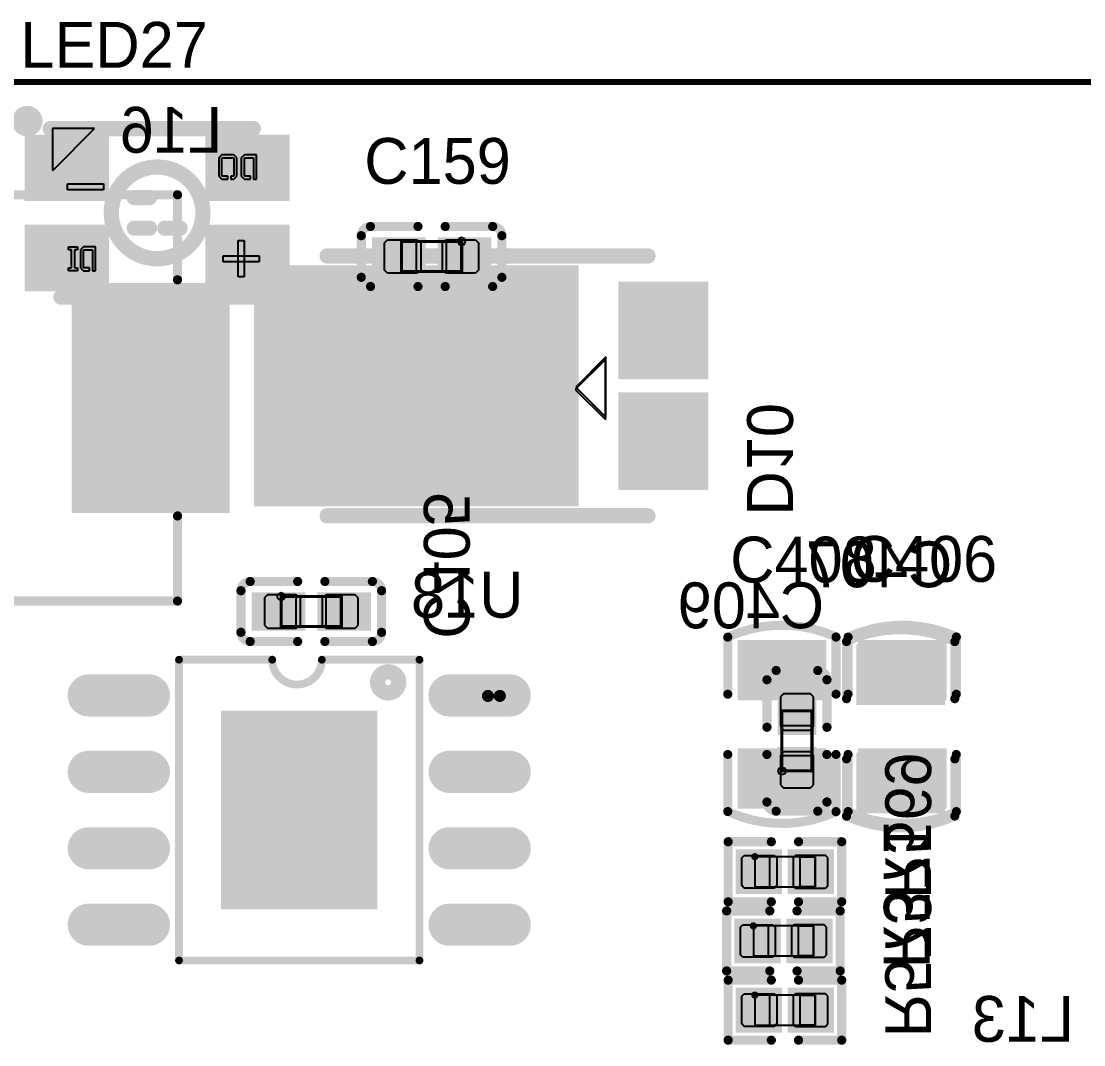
# Model space of a CAD drawing. Header units: millimetres. Extents: x 892 to 1144, y 1011 to 1123.
# Drawn here: x 1004.48 to 1022.14, y 1106.28 to 1123.28 of the extents above; entities that cross this region are included whole.
import ezdxf

# ---------------------------------------------------------------- set-up
doc = ezdxf.new("R2010")
doc.units = ezdxf.units.MM
for name, color, linetype in [('BottomLayer', 5, 'Continuous'), ('BottomOverlay', 54, 'Continuous'), ('BottomPaste', 16, 'Continuous'), ('BottomSolder', 6, 'Continuous'), ('KeepOutLayer', 6, 'Continuous'), ('Mechanical15', 56, 'Continuous'), ('Mechanical4', 56, 'Continuous'), ('Mechanical5', 56, 'Continuous'), ('Mechanical6', 56, 'Continuous'), ('TopLayer', 1, 'Continuous'), ('TopOverlay', 2, 'Continuous'), ('TopPaste', 8, 'Continuous'), ('TopSolder', 216, 'Continuous')]:
    doc.layers.add(name, color=color, linetype=linetype)

msp = doc.modelspace()

# ---------------------------------------------------------------- linework, layer by layer
at = {"layer": 'BottomLayer', "const_width": 0.599}
for points in [[(1006.601, 1112.08), (1005.6, 1112.08)], [(1012.6, 1112.08), (1011.599, 1112.08)], [(1006.601, 1110.81), (1005.6, 1110.81)], [(1012.6, 1110.81), (1011.599, 1110.81)], [(1006.601, 1109.54), (1005.6, 1109.54)], [(1012.6, 1109.54), (1011.599, 1109.54)], [(1006.601, 1108.27), (1005.6, 1108.27)], [(1012.6, 1108.27), (1011.599, 1108.27)]]:
    msp.add_lwpolyline(points, dxfattribs=at)
at = {"layer": 'BottomLayer', "const_width": 0.3}
for points in [[(1005.45, 1112.08, 1), (1005.75, 1112.08, 1)], [(1006.451, 1112.08, 1), (1006.75, 1112.08, 1)], [(1011.449, 1112.08, 1), (1011.749, 1112.08, 1)], [(1012.45, 1112.08, 1), (1012.75, 1112.08, 1)], [(1005.45, 1110.81, 1), (1005.75, 1110.81, 1)], [(1006.451, 1110.81, 1), (1006.75, 1110.81, 1)], [(1011.449, 1110.81, 1), (1011.749, 1110.81, 1)], [(1012.45, 1110.81, 1), (1012.75, 1110.81, 1)], [(1005.45, 1109.54, 1), (1005.75, 1109.54, 1)], [(1006.451, 1109.54, 1), (1006.75, 1109.54, 1)], [(1011.449, 1109.54, 1), (1011.749, 1109.54, 1)], [(1012.45, 1109.54, 1), (1012.75, 1109.54, 1)], [(1005.45, 1108.27, 1), (1005.75, 1108.27, 1)], [(1006.451, 1108.27, 1), (1006.75, 1108.27, 1)], [(1011.449, 1108.27, 1), (1011.749, 1108.27, 1)], [(1012.45, 1108.27, 1), (1012.75, 1108.27, 1)]]:
    msp.add_lwpolyline(points, format="xyb", close=True, dxfattribs=at)
at = {"layer": 'BottomLayer'}
for points in [[(1008.446, 1115.325), (1013.646, 1115.325), (1008.446, 1119.125), (1013.646, 1119.125)], [(1005.416, 1115.215), (1007.84, 1115.215), (1005.416, 1118.835), (1007.84, 1118.835)], [(1014.508, 1117.434), (1015.799, 1117.434), (1014.508, 1118.856), (1015.799, 1118.856)], [(1014.508, 1115.594), (1015.799, 1115.594), (1014.508, 1117.016), (1015.799, 1117.016)], [(1008.36, 1113.205), (1009.15, 1113.205), (1008.36, 1113.745), (1009.15, 1113.745)], [(1009.45, 1113.205), (1010.24, 1113.205), (1009.45, 1113.745), (1010.24, 1113.745)], [(1018.465, 1112.825), (1018.465, 1112.025), (1019.735, 1112.825), (1019.735, 1112.025)], [(1017.645, 1111.475), (1017.645, 1112.265), (1017.105, 1111.475), (1017.105, 1112.265)], [(1007.85, 1111.775), (1007.85, 1108.575), (1010.35, 1111.775), (1010.35, 1108.575)], [(1017.645, 1110.385), (1017.645, 1111.175), (1017.105, 1110.385), (1017.105, 1111.175)], [(1018.465, 1111.025), (1018.465, 1110.225), (1019.735, 1111.025), (1019.735, 1110.225)], [(1016.459, 1108.88), (1017.025, 1108.88), (1016.459, 1109.42), (1017.025, 1109.42)], [(1017.325, 1108.88), (1017.891, 1108.88), (1017.325, 1109.42), (1017.891, 1109.42)], [(1016.434, 1107.73), (1017, 1107.73), (1016.434, 1108.27), (1017, 1108.27)], [(1017.3, 1107.73), (1017.866, 1107.73), (1017.3, 1108.27), (1017.866, 1108.27)], [(1016.459, 1106.58), (1017.025, 1106.58), (1016.459, 1107.12), (1017.025, 1107.12)], [(1017.325, 1106.58), (1017.891, 1106.58), (1017.325, 1107.12), (1017.891, 1107.12)]]:
    msp.add_solid(points, dxfattribs=at)
at = {"layer": 'BottomOverlay'}
for p, q in [((1014.199, 1117.705), (1013.699, 1117.205)), ((1014.199, 1116.705), (1014.199, 1117.705)), ((1013.699, 1117.205), (1014.199, 1116.705))]:
    msp.add_line(p, q, dxfattribs=at)
for points, const_width in [([(999.924, 1120.401), (1007.076, 1120.401)], 0.152), ([(1007.076, 1118.987), (1007.076, 1120.401)], 0.152), ([(1009.563, 1119.384), (1014.897, 1119.384)], 0.254), ([(1007.076, 1113.649), (1007.076, 1115.063)], 0.152), ([(1009.563, 1115.066), (1014.897, 1115.066)], 0.254), ([(1008.284, 1113.974), (1009.074, 1113.974)], 0.152), ([(1009.526, 1113.974), (1010.316, 1113.974)], 0.152), ([(1008.131, 1113.129), (1008.131, 1113.821)], 0.152), ([(1010.469, 1113.129), (1010.469, 1113.821)], 0.152), ([(999.924, 1113.649), (1007.076, 1113.649)], 0.152), ([(1008.284, 1112.976), (1009.074, 1112.976)], 0.152), ([(1009.526, 1112.976), (1010.316, 1112.976)], 0.152), ([(1018.2, 1112.025), (1018.2, 1112.975)], 0.15), ([(1020, 1112.025), (1020, 1112.975)], 0.15), ([(1007.101, 1107.676), (1007.101, 1112.674)], 0.13), ([(1007.101, 1112.674), (1008.65, 1112.674)], 0.13), ([(1009.476, 1112.674), (1011.099, 1112.674)], 0.13), ([(1011.099, 1107.676), (1011.099, 1112.674)], 0.13), ([(1017.029, 1112.494), (1017.721, 1112.494)], 0.152), ([(1016.876, 1111.551), (1016.876, 1112.341)], 0.152), ([(1017.874, 1111.551), (1017.874, 1112.341)], 0.152), ([(1016.876, 1110.309), (1016.876, 1111.099)], 0.152), ([(1017.874, 1110.309), (1017.874, 1111.099)], 0.152), ([(1018.2, 1110.075), (1018.2, 1111.025)], 0.15), ([(1020, 1110.075), (1020, 1111.025)], 0.15), ([(1017.029, 1110.156), (1017.721, 1110.156)], 0.152), ([(1016.231, 1109.649), (1016.949, 1109.649)], 0.152), ([(1016.231, 1108.651), (1016.231, 1109.649)], 0.152), ([(1017.401, 1109.649), (1018.119, 1109.649)], 0.152), ([(1018.119, 1108.651), (1018.119, 1109.649)], 0.152), ([(1016.231, 1108.651), (1016.949, 1108.651)], 0.152), ([(1017.401, 1108.651), (1018.119, 1108.651)], 0.152), ([(1016.206, 1108.499), (1016.924, 1108.499)], 0.152), ([(1016.206, 1107.501), (1016.206, 1108.499)], 0.152), ([(1017.376, 1108.499), (1018.094, 1108.499)], 0.152), ([(1018.094, 1107.501), (1018.094, 1108.499)], 0.152), ([(1007.101, 1107.676), (1011.099, 1107.676)], 0.13), ([(1016.206, 1107.501), (1016.924, 1107.501)], 0.152), ([(1017.376, 1107.501), (1018.094, 1107.501)], 0.152), ([(1016.231, 1107.349), (1016.949, 1107.349)], 0.152), ([(1016.231, 1106.351), (1016.231, 1107.349)], 0.152), ([(1017.401, 1107.349), (1018.119, 1107.349)], 0.152), ([(1018.119, 1106.351), (1018.119, 1107.349)], 0.152), ([(1016.231, 1106.351), (1016.949, 1106.351)], 0.152), ([(1017.401, 1106.351), (1018.119, 1106.351)], 0.152)]:
    msp.add_lwpolyline(points, dxfattribs=dict(at, const_width=const_width))
for points, const_width in [([(1007.038, 1120.401, 1), (1007.114, 1120.401, 1)], 0.0762), ([(1007.038, 1120.401, 1), (1007.114, 1120.401, 1)], 0.0762), ([(1009.5, 1119.384, 1), (1009.627, 1119.384, 1)], 0.127), ([(1014.834, 1119.384, 1), (1014.961, 1119.384, 1)], 0.127), ([(1007.038, 1118.987, 1), (1007.114, 1118.987, 1)], 0.0762), ([(1007.038, 1115.063, 1), (1007.114, 1115.063, 1)], 0.0762), ([(1009.5, 1115.066, 1), (1009.627, 1115.066, 1)], 0.127), ([(1014.834, 1115.066, 1), (1014.961, 1115.066, 1)], 0.127), ([(1008.246, 1113.974, 1), (1008.322, 1113.974, 1)], 0.0762), ([(1008.246, 1113.974, 1), (1008.322, 1113.974, 1)], 0.0762), ([(1009.036, 1113.974, 1), (1009.112, 1113.974, 1)], 0.0762), ([(1009.488, 1113.974, 1), (1009.564, 1113.974, 1)], 0.0762), ([(1010.278, 1113.974, 1), (1010.354, 1113.974, 1)], 0.0762), ([(1010.278, 1113.974, 1), (1010.354, 1113.974, 1)], 0.0762), ([(1008.093, 1113.821, 1), (1008.169, 1113.821, 1)], 0.0762), ([(1008.093, 1113.821, 1), (1008.169, 1113.821, 1)], 0.0762), ([(1010.431, 1113.821, 1), (1010.507, 1113.821, 1)], 0.0762), ([(1010.431, 1113.821, 1), (1010.507, 1113.821, 1)], 0.0762), ([(1007.038, 1113.649, 1), (1007.114, 1113.649, 1)], 0.0762), ([(1007.038, 1113.649, 1), (1007.114, 1113.649, 1)], 0.0762), ([(1008.093, 1113.129, 1), (1008.169, 1113.129, 1)], 0.0762), ([(1008.093, 1113.129, 1), (1008.169, 1113.129, 1)], 0.0762), ([(1010.431, 1113.129, 1), (1010.507, 1113.129, 1)], 0.0762), ([(1010.431, 1113.129, 1), (1010.507, 1113.129, 1)], 0.0762), ([(1008.246, 1112.976, 1), (1008.322, 1112.976, 1)], 0.0762), ([(1008.246, 1112.976, 1), (1008.322, 1112.976, 1)], 0.0762), ([(1009.036, 1112.976, 1), (1009.112, 1112.976, 1)], 0.0762), ([(1009.488, 1112.976, 1), (1009.564, 1112.976, 1)], 0.0762), ([(1010.278, 1112.976, 1), (1010.354, 1112.976, 1)], 0.0762), ([(1010.278, 1112.976, 1), (1010.354, 1112.976, 1)], 0.0762), ([(1018.162, 1112.977, 1), (1018.237, 1112.977, 1)], 0.075), ([(1018.162, 1112.975, 1), (1018.237, 1112.975, 1)], 0.075), ([(1019.962, 1112.975, 1), (1020.037, 1112.975, 1)], 0.075), ([(1019.962, 1112.974, 1), (1020.037, 1112.974, 1)], 0.075), ([(1007.069, 1112.674, 1), (1007.133, 1112.674, 1)], 0.0648), ([(1007.069, 1112.674, 1), (1007.133, 1112.674, 1)], 0.0648), ([(1008.618, 1112.675, 1), (1008.682, 1112.675, 1)], 0.0648), ([(1008.618, 1112.674, 1), (1008.683, 1112.674, 1)], 0.0648), ([(1009.444, 1112.674, 1), (1009.508, 1112.674, 1)], 0.0648), ([(1009.444, 1112.674, 1), (1009.508, 1112.674, 1)], 0.0648), ([(1011.067, 1112.674, 1), (1011.131, 1112.674, 1)], 0.0648), ([(1011.067, 1112.674, 1), (1011.131, 1112.674, 1)], 0.0648), ([(1010.754, 1112.298, 1), (1010.403, 1112.298, 1)], 0.254), ([(1016.991, 1112.494, 1), (1017.067, 1112.494, 1)], 0.0762), ([(1016.991, 1112.494, 1), (1017.067, 1112.494, 1)], 0.0762), ([(1017.683, 1112.494, 1), (1017.759, 1112.494, 1)], 0.0762), ([(1017.683, 1112.494, 1), (1017.759, 1112.494, 1)], 0.0762), ([(1010.34, 1112.298, 1), (1010.467, 1112.298, 1)], 0.127), ([(1010.69, 1112.298, 1), (1010.817, 1112.298, 1)], 0.127), ([(1016.838, 1112.341, 1), (1016.914, 1112.341, 1)], 0.0762), ([(1016.838, 1112.341, 1), (1016.914, 1112.341, 1)], 0.0762), ([(1017.835, 1112.341, 1), (1017.912, 1112.341, 1)], 0.0762), ([(1017.835, 1112.341, 1), (1017.912, 1112.341, 1)], 0.0762), ([(1018.162, 1112.025, 1), (1018.237, 1112.025, 1)], 0.075), ([(1019.962, 1112.025, 1), (1020.037, 1112.025, 1)], 0.075), ([(1016.838, 1111.551, 1), (1016.914, 1111.551, 1)], 0.0762), ([(1017.835, 1111.551, 1), (1017.912, 1111.551, 1)], 0.0762), ([(1016.838, 1111.099, 1), (1016.914, 1111.099, 1)], 0.0762), ([(1017.835, 1111.099, 1), (1017.912, 1111.099, 1)], 0.0762), ([(1018.162, 1111.025, 1), (1018.237, 1111.025, 1)], 0.075), ([(1019.962, 1111.025, 1), (1020.037, 1111.025, 1)], 0.075), ([(1016.838, 1110.309, 1), (1016.914, 1110.309, 1)], 0.0762), ([(1016.838, 1110.309, 1), (1016.914, 1110.309, 1)], 0.0762), ([(1017.835, 1110.309, 1), (1017.912, 1110.309, 1)], 0.0762), ([(1017.835, 1110.309, 1), (1017.912, 1110.309, 1)], 0.0762), ([(1016.991, 1110.156, 1), (1017.067, 1110.156, 1)], 0.0762), ([(1016.991, 1110.156, 1), (1017.067, 1110.156, 1)], 0.0762), ([(1017.683, 1110.156, 1), (1017.759, 1110.156, 1)], 0.0762), ([(1017.683, 1110.156, 1), (1017.759, 1110.156, 1)], 0.0762), ([(1018.162, 1110.073, 1), (1018.237, 1110.073, 1)], 0.075), ([(1018.162, 1110.075, 1), (1018.237, 1110.075, 1)], 0.075), ([(1019.962, 1110.076, 1), (1020.037, 1110.076, 1)], 0.075), ([(1019.962, 1110.075, 1), (1020.037, 1110.075, 1)], 0.075), ([(1016.193, 1109.649, 1), (1016.269, 1109.649, 1)], 0.0762), ([(1016.193, 1109.649, 1), (1016.269, 1109.649, 1)], 0.0762), ([(1016.911, 1109.649, 1), (1016.987, 1109.649, 1)], 0.0762), ([(1017.363, 1109.649, 1), (1017.439, 1109.649, 1)], 0.0762), ([(1018.081, 1109.649, 1), (1018.157, 1109.649, 1)], 0.0762), ([(1018.081, 1109.649, 1), (1018.157, 1109.649, 1)], 0.0762), ([(1016.193, 1108.651, 1), (1016.269, 1108.651, 1)], 0.0762), ([(1016.193, 1108.651, 1), (1016.269, 1108.651, 1)], 0.0762), ([(1016.911, 1108.651, 1), (1016.987, 1108.651, 1)], 0.0762), ([(1017.363, 1108.651, 1), (1017.439, 1108.651, 1)], 0.0762), ([(1018.081, 1108.651, 1), (1018.157, 1108.651, 1)], 0.0762), ([(1018.081, 1108.651, 1), (1018.157, 1108.651, 1)], 0.0762), ([(1016.168, 1108.499, 1), (1016.244, 1108.499, 1)], 0.0762), ([(1016.168, 1108.499, 1), (1016.244, 1108.499, 1)], 0.0762), ([(1016.886, 1108.499, 1), (1016.962, 1108.499, 1)], 0.0762), ([(1017.338, 1108.499, 1), (1017.414, 1108.499, 1)], 0.0762), ([(1018.056, 1108.499, 1), (1018.132, 1108.499, 1)], 0.0762), ([(1018.056, 1108.499, 1), (1018.132, 1108.499, 1)], 0.0762), ([(1007.069, 1107.676, 1), (1007.133, 1107.676, 1)], 0.0648), ([(1007.069, 1107.676, 1), (1007.133, 1107.676, 1)], 0.0648), ([(1011.067, 1107.676, 1), (1011.131, 1107.676, 1)], 0.0648), ([(1011.067, 1107.676, 1), (1011.131, 1107.676, 1)], 0.0648), ([(1016.168, 1107.501, 1), (1016.244, 1107.501, 1)], 0.0762), ([(1016.168, 1107.501, 1), (1016.244, 1107.501, 1)], 0.0762), ([(1016.886, 1107.501, 1), (1016.962, 1107.501, 1)], 0.0762), ([(1017.338, 1107.501, 1), (1017.414, 1107.501, 1)], 0.0762), ([(1018.056, 1107.501, 1), (1018.132, 1107.501, 1)], 0.0762), ([(1018.056, 1107.501, 1), (1018.132, 1107.501, 1)], 0.0762), ([(1016.193, 1107.349, 1), (1016.269, 1107.349, 1)], 0.0762), ([(1016.193, 1107.349, 1), (1016.269, 1107.349, 1)], 0.0762), ([(1016.911, 1107.349, 1), (1016.987, 1107.349, 1)], 0.0762), ([(1017.363, 1107.349, 1), (1017.439, 1107.349, 1)], 0.0762), ([(1018.081, 1107.349, 1), (1018.157, 1107.349, 1)], 0.0762), ([(1018.081, 1107.349, 1), (1018.157, 1107.349, 1)], 0.0762), ([(1016.193, 1106.351, 1), (1016.269, 1106.351, 1)], 0.0762), ([(1016.193, 1106.351, 1), (1016.269, 1106.351, 1)], 0.0762), ([(1016.911, 1106.351, 1), (1016.987, 1106.351, 1)], 0.0762), ([(1017.363, 1106.351, 1), (1017.439, 1106.351, 1)], 0.0762), ([(1018.081, 1106.351, 1), (1018.157, 1106.351, 1)], 0.0762), ([(1018.081, 1106.351, 1), (1018.157, 1106.351, 1)], 0.0762)]:
    msp.add_lwpolyline(points, format="xyb", close=True, dxfattribs=dict(at, const_width=const_width))
for points, const_width in [([(1008.131, 1113.821, -0.414214), (1008.284, 1113.974)], 0.152), ([(1010.316, 1113.974, -0.414214), (1010.469, 1113.821)], 0.152), ([(1008.284, 1112.976, -0.414214), (1008.131, 1113.129)], 0.152), ([(1010.469, 1113.129, -0.414214), (1010.316, 1112.976)], 0.152), ([(1018.199, 1112.977, -0.21896), (1020, 1112.974)], 0.15), ([(1009.476, 1112.674, -1), (1008.65, 1112.675)], 0.13), ([(1016.876, 1112.341, -0.414214), (1017.029, 1112.494)], 0.152), ([(1017.721, 1112.494, -0.414214), (1017.874, 1112.341)], 0.152), ([(1017.029, 1110.156, -0.414214), (1016.876, 1110.309)], 0.152), ([(1017.874, 1110.309, -0.414214), (1017.721, 1110.156)], 0.152), ([(1020, 1110.076, -0.21896), (1018.199, 1110.073)], 0.15)]:
    msp.add_lwpolyline(points, format="xyb", dxfattribs=dict(at, const_width=const_width))
at = {"layer": 'BottomPaste'}
for p, q in [((1008.57, 1113.75), (1008.52, 1113.7)), ((1008.52, 1113.7), (1008.52, 1113.25)), ((1009.05, 1113.75), (1008.57, 1113.75)), ((1009.12, 1113.7), (1009.05, 1113.75)), ((1009.12, 1113.25), (1009.12, 1113.7)), ((1009.55, 1113.75), (1009.48, 1113.7)), ((1009.48, 1113.7), (1009.48, 1113.25)), ((1010.03, 1113.75), (1009.55, 1113.75)), ((1010.08, 1113.7), (1010.03, 1113.75)), ((1010.08, 1113.25), (1010.08, 1113.7)), ((1008.52, 1113.25), (1008.57, 1113.2)), ((1008.57, 1113.2), (1009.05, 1113.2)), ((1009.05, 1113.2), (1009.12, 1113.25)), ((1009.48, 1113.25), (1009.55, 1113.2)), ((1009.55, 1113.2), (1010.03, 1113.2)), ((1010.03, 1113.2), (1010.08, 1113.25)), ((1017.15, 1112.105), (1017.1, 1112.055)), ((1017.1, 1112.055), (1017.1, 1111.575)), ((1017.6, 1112.105), (1017.15, 1112.105)), ((1017.65, 1112.055), (1017.6, 1112.105)), ((1017.65, 1111.575), (1017.65, 1112.055)), ((1017.1, 1111.575), (1017.15, 1111.505)), ((1017.15, 1111.505), (1017.6, 1111.505)), ((1017.6, 1111.505), (1017.65, 1111.575)), ((1017.15, 1111.145), (1017.1, 1111.075)), ((1017.1, 1111.075), (1017.1, 1110.595)), ((1017.6, 1111.145), (1017.15, 1111.145)), ((1017.65, 1111.075), (1017.6, 1111.145)), ((1017.65, 1110.595), (1017.65, 1111.075)), ((1017.1, 1110.595), (1017.15, 1110.545)), ((1017.15, 1110.545), (1017.6, 1110.545)), ((1017.6, 1110.545), (1017.65, 1110.595)), ((1016.459, 1109.38), (1016.499, 1109.42)), ((1016.499, 1109.42), (1017, 1109.42)), ((1017, 1109.42), (1017.04, 1109.38)), ((1017.35, 1109.42), (1017.31, 1109.38)), ((1017.851, 1109.42), (1017.35, 1109.42)), ((1017.891, 1109.38), (1017.851, 1109.42)), ((1016.459, 1108.92), (1016.459, 1109.38)), ((1017.04, 1109.38), (1017.04, 1108.92)), ((1017.31, 1109.38), (1017.31, 1108.92)), ((1017.891, 1108.92), (1017.891, 1109.38)), ((1016.499, 1108.88), (1016.459, 1108.92)), ((1017, 1108.88), (1016.499, 1108.88)), ((1017.04, 1108.92), (1017, 1108.88)), ((1017.31, 1108.92), (1017.35, 1108.88)), ((1017.35, 1108.88), (1017.851, 1108.88)), ((1017.851, 1108.88), (1017.891, 1108.92)), ((1016.434, 1108.23), (1016.474, 1108.27)), ((1016.434, 1107.77), (1016.434, 1108.23)), ((1016.474, 1108.27), (1016.975, 1108.27)), ((1016.975, 1108.27), (1017.015, 1108.23)), ((1017.015, 1108.23), (1017.015, 1107.77)), ((1017.325, 1108.27), (1017.285, 1108.23)), ((1017.285, 1108.23), (1017.285, 1107.77)), ((1017.826, 1108.27), (1017.325, 1108.27)), ((1017.866, 1108.23), (1017.826, 1108.27)), ((1017.866, 1107.77), (1017.866, 1108.23)), ((1016.474, 1107.73), (1016.434, 1107.77)), ((1016.975, 1107.73), (1016.474, 1107.73)), ((1017.015, 1107.77), (1016.975, 1107.73)), ((1017.285, 1107.77), (1017.325, 1107.73)), ((1017.325, 1107.73), (1017.826, 1107.73)), ((1017.826, 1107.73), (1017.866, 1107.77)), ((1016.459, 1107.08), (1016.499, 1107.12)), ((1016.499, 1107.12), (1017, 1107.12)), ((1017, 1107.12), (1017.04, 1107.08)), ((1017.35, 1107.12), (1017.31, 1107.08)), ((1017.851, 1107.12), (1017.35, 1107.12)), ((1017.891, 1107.08), (1017.851, 1107.12)), ((1016.459, 1106.62), (1016.459, 1107.08)), ((1017.04, 1107.08), (1017.04, 1106.62)), ((1017.31, 1107.08), (1017.31, 1106.62)), ((1017.891, 1106.62), (1017.891, 1107.08)), ((1016.499, 1106.58), (1016.459, 1106.62)), ((1017, 1106.58), (1016.499, 1106.58)), ((1017.04, 1106.62), (1017, 1106.58)), ((1017.31, 1106.62), (1017.35, 1106.58)), ((1017.35, 1106.58), (1017.851, 1106.58)), ((1017.851, 1106.58), (1017.891, 1106.62))]:
    msp.add_line(p, q, dxfattribs=at)
at = {"layer": 'BottomPaste', "const_width": 0.599}
for points in [[(1006.601, 1112.08), (1005.6, 1112.08)], [(1012.6, 1112.08), (1011.599, 1112.08)], [(1006.601, 1110.81), (1005.6, 1110.81)], [(1012.6, 1110.81), (1011.599, 1110.81)], [(1006.601, 1109.54), (1005.6, 1109.54)], [(1012.6, 1109.54), (1011.599, 1109.54)], [(1006.601, 1108.27), (1005.6, 1108.27)], [(1012.6, 1108.27), (1011.599, 1108.27)]]:
    msp.add_lwpolyline(points, dxfattribs=at)
at = {"layer": 'BottomPaste', "const_width": 0.3}
for points in [[(1005.45, 1112.08, 1), (1005.75, 1112.08, 1)], [(1006.451, 1112.08, 1), (1006.75, 1112.08, 1)], [(1011.449, 1112.08, 1), (1011.749, 1112.08, 1)], [(1012.45, 1112.08, 1), (1012.75, 1112.08, 1)], [(1005.45, 1110.81, 1), (1005.75, 1110.81, 1)], [(1006.451, 1110.81, 1), (1006.75, 1110.81, 1)], [(1011.449, 1110.81, 1), (1011.749, 1110.81, 1)], [(1012.45, 1110.81, 1), (1012.75, 1110.81, 1)], [(1005.45, 1109.54, 1), (1005.75, 1109.54, 1)], [(1006.451, 1109.54, 1), (1006.75, 1109.54, 1)], [(1011.449, 1109.54, 1), (1011.749, 1109.54, 1)], [(1012.45, 1109.54, 1), (1012.75, 1109.54, 1)], [(1005.45, 1108.27, 1), (1005.75, 1108.27, 1)], [(1006.451, 1108.27, 1), (1006.75, 1108.27, 1)], [(1011.449, 1108.27, 1), (1011.749, 1108.27, 1)], [(1012.45, 1108.27, 1), (1012.75, 1108.27, 1)]]:
    msp.add_lwpolyline(points, format="xyb", close=True, dxfattribs=at)
at = {"layer": 'BottomPaste'}
for points in [[(1008.446, 1115.325), (1013.646, 1115.325), (1008.446, 1119.125), (1013.646, 1119.125)], [(1005.416, 1115.215), (1007.84, 1115.215), (1005.416, 1118.835), (1007.84, 1118.835)], [(1014.508, 1117.434), (1015.799, 1117.434), (1014.508, 1118.856), (1015.799, 1118.856)], [(1014.508, 1115.594), (1015.799, 1115.594), (1014.508, 1117.016), (1015.799, 1117.016)], [(1008.36, 1113.205), (1009.15, 1113.205), (1008.36, 1113.745), (1009.15, 1113.745)], [(1009.45, 1113.205), (1010.24, 1113.205), (1009.45, 1113.745), (1010.24, 1113.745)], [(1018.465, 1112.825), (1018.465, 1112.025), (1019.735, 1112.825), (1019.735, 1112.025)], [(1017.645, 1111.475), (1017.645, 1112.265), (1017.105, 1111.475), (1017.105, 1112.265)], [(1007.85, 1111.775), (1007.85, 1108.575), (1010.35, 1111.775), (1010.35, 1108.575)], [(1017.645, 1110.385), (1017.645, 1111.175), (1017.105, 1110.385), (1017.105, 1111.175)], [(1018.465, 1111.025), (1018.465, 1110.225), (1019.735, 1111.025), (1019.735, 1110.225)], [(1016.459, 1108.88), (1017.025, 1108.88), (1016.459, 1109.42), (1017.025, 1109.42)], [(1017.325, 1108.88), (1017.891, 1108.88), (1017.325, 1109.42), (1017.891, 1109.42)], [(1016.434, 1107.73), (1017, 1107.73), (1016.434, 1108.27), (1017, 1108.27)], [(1017.3, 1107.73), (1017.866, 1107.73), (1017.3, 1108.27), (1017.866, 1108.27)], [(1016.459, 1106.58), (1017.025, 1106.58), (1016.459, 1107.12), (1017.025, 1107.12)], [(1017.325, 1106.58), (1017.891, 1106.58), (1017.325, 1107.12), (1017.891, 1107.12)]]:
    msp.add_solid(points, dxfattribs=at)
at = {"layer": 'BottomSolder', "const_width": 0.701}
for points in [[(1006.601, 1112.08), (1005.6, 1112.08)], [(1012.6, 1112.08), (1011.599, 1112.08)], [(1006.601, 1110.81), (1005.6, 1110.81)], [(1012.6, 1110.81), (1011.599, 1110.81)], [(1006.601, 1109.54), (1005.6, 1109.54)], [(1012.6, 1109.54), (1011.599, 1109.54)], [(1006.601, 1108.27), (1005.6, 1108.27)], [(1012.6, 1108.27), (1011.599, 1108.27)]]:
    msp.add_lwpolyline(points, dxfattribs=at)
at = {"layer": 'BottomSolder', "const_width": 0.351}
for points in [[(1005.425, 1112.08, 1), (1005.775, 1112.08, 1)], [(1006.425, 1112.08, 1), (1006.776, 1112.08, 1)], [(1011.424, 1112.08, 1), (1011.775, 1112.08, 1)], [(1012.425, 1112.08, 1), (1012.775, 1112.08, 1)], [(1005.425, 1110.81, 1), (1005.775, 1110.81, 1)], [(1006.425, 1110.81, 1), (1006.776, 1110.81, 1)], [(1011.424, 1110.81, 1), (1011.775, 1110.81, 1)], [(1012.425, 1110.81, 1), (1012.775, 1110.81, 1)], [(1005.425, 1109.54, 1), (1005.775, 1109.54, 1)], [(1006.425, 1109.54, 1), (1006.776, 1109.54, 1)], [(1011.424, 1109.54, 1), (1011.775, 1109.54, 1)], [(1012.425, 1109.54, 1), (1012.775, 1109.54, 1)], [(1005.425, 1108.27, 1), (1005.775, 1108.27, 1)], [(1006.425, 1108.27, 1), (1006.776, 1108.27, 1)], [(1011.424, 1108.27, 1), (1011.775, 1108.27, 1)], [(1012.425, 1108.27, 1), (1012.775, 1108.27, 1)]]:
    msp.add_lwpolyline(points, format="xyb", close=True, dxfattribs=at)
at = {"layer": 'BottomSolder'}
for points in [[(1008.345, 1115.223), (1013.748, 1115.223), (1008.345, 1119.227), (1013.748, 1119.227)], [(1005.314, 1115.113), (1007.942, 1115.113), (1005.314, 1118.937), (1007.942, 1118.937)], [(1014.407, 1117.332), (1015.9, 1117.332), (1014.407, 1118.958), (1015.9, 1118.958)], [(1014.407, 1115.492), (1015.9, 1115.492), (1014.407, 1117.118), (1015.9, 1117.118)], [(1008.309, 1113.154), (1009.201, 1113.154), (1008.309, 1113.796), (1009.201, 1113.796)], [(1009.399, 1113.154), (1010.291, 1113.154), (1009.399, 1113.796), (1010.291, 1113.796)], [(1018.363, 1112.927), (1018.363, 1111.923), (1019.837, 1112.927), (1019.837, 1111.923)], [(1017.696, 1111.424), (1017.696, 1112.316), (1017.054, 1111.424), (1017.054, 1112.316)], [(1007.8, 1111.826), (1007.8, 1108.524), (1010.4, 1111.826), (1010.4, 1108.524)], [(1017.696, 1110.334), (1017.696, 1111.226), (1017.054, 1110.334), (1017.054, 1111.226)], [(1018.363, 1111.127), (1018.363, 1110.123), (1019.837, 1111.127), (1019.837, 1110.123)], [(1016.358, 1108.778), (1017.127, 1108.778), (1016.358, 1109.522), (1017.127, 1109.522)], [(1017.223, 1108.778), (1017.992, 1108.778), (1017.223, 1109.522), (1017.992, 1109.522)], [(1016.333, 1107.628), (1017.102, 1107.628), (1016.333, 1108.372), (1017.102, 1108.372)], [(1017.198, 1107.628), (1017.967, 1107.628), (1017.198, 1108.372), (1017.967, 1108.372)], [(1016.358, 1106.478), (1017.127, 1106.478), (1016.358, 1107.222), (1017.127, 1107.222)], [(1017.223, 1106.478), (1017.992, 1106.478), (1017.223, 1107.222), (1017.992, 1107.222)]]:
    msp.add_solid(points, dxfattribs=at)
at = {"layer": 'KeepOutLayer', "const_width": 0.1}
msp.add_lwpolyline([(891.925, 1122.275), (1123.925, 1122.275)], dxfattribs=at)
at = {"layer": 'Mechanical15'}
for p, q in [((1011.754, 1119.671), (1011.735, 1119.625)), ((1011.8, 1119.69), (1011.754, 1119.671)), ((1011.846, 1119.671), (1011.8, 1119.69)), ((1011.865, 1119.625), (1011.846, 1119.671)), ((1011.05, 1119.625), (1010.8, 1119.625)), ((1010.8, 1119.625), (1010.8, 1119.125)), ((1011.05, 1119.125), (1011.05, 1119.625)), ((1011.55, 1119.625), (1011.8, 1119.625)), ((1011.55, 1119.125), (1011.55, 1119.625)), ((1011.735, 1119.625), (1011.735, 1119.625)), ((1011.735, 1119.625), (1011.754, 1119.579)), ((1011.754, 1119.579), (1011.8, 1119.56)), ((1011.8, 1119.625), (1011.8, 1119.125)), ((1011.8, 1119.56), (1011.846, 1119.579)), ((1011.846, 1119.579), (1011.865, 1119.625)), ((1011.865, 1119.625), (1011.865, 1119.625)), ((1010.8, 1119.125), (1011.05, 1119.125)), ((1011.8, 1119.125), (1011.55, 1119.125)), ((1008.735, 1113.725), (1008.754, 1113.771)), ((1008.754, 1113.679), (1008.735, 1113.725)), ((1008.735, 1113.725), (1008.735, 1113.725)), ((1008.754, 1113.771), (1008.8, 1113.79)), ((1008.8, 1113.66), (1008.754, 1113.679)), ((1008.8, 1113.79), (1008.846, 1113.771)), ((1009.05, 1113.725), (1008.8, 1113.725)), ((1008.8, 1113.725), (1008.8, 1113.225)), ((1008.846, 1113.679), (1008.8, 1113.66)), ((1008.846, 1113.771), (1008.865, 1113.725)), ((1008.865, 1113.725), (1008.846, 1113.679)), ((1008.865, 1113.725), (1008.865, 1113.725)), ((1009.05, 1113.225), (1009.05, 1113.725)), ((1009.55, 1113.725), (1009.8, 1113.725)), ((1009.55, 1113.225), (1009.55, 1113.725)), ((1009.8, 1113.725), (1009.8, 1113.225)), ((1008.8, 1113.225), (1009.05, 1113.225)), ((1009.8, 1113.225), (1009.55, 1113.225)), ((1017.125, 1111.575), (1017.125, 1111.825)), ((1017.125, 1111.825), (1017.625, 1111.825)), ((1017.625, 1111.825), (1017.625, 1111.575)), ((1017.625, 1111.575), (1017.125, 1111.575)), ((1017.125, 1111.075), (1017.125, 1110.825)), ((1017.625, 1111.075), (1017.125, 1111.075)), ((1017.625, 1110.825), (1017.625, 1111.075)), ((1017.06, 1110.825), (1017.079, 1110.871)), ((1017.079, 1110.779), (1017.06, 1110.825)), ((1017.079, 1110.871), (1017.125, 1110.89)), ((1017.125, 1110.89), (1017.125, 1110.89)), ((1017.125, 1110.89), (1017.171, 1110.871)), ((1017.125, 1110.825), (1017.625, 1110.825)), ((1017.171, 1110.871), (1017.19, 1110.825)), ((1017.19, 1110.825), (1017.171, 1110.779)), ((1017.125, 1110.76), (1017.079, 1110.779)), ((1017.171, 1110.779), (1017.125, 1110.76)), ((1017.125, 1110.76), (1017.125, 1110.76))]:
    msp.add_line(p, q, dxfattribs=at)
at = {"layer": 'Mechanical15', "const_width": 0.0508}
for points in [[(1010.8, 1119.625), (1011.8, 1119.625)], [(1010.8, 1119.125), (1010.8, 1119.625)], [(1011.8, 1119.125), (1011.8, 1119.625)], [(1010.8, 1119.125), (1011.8, 1119.125)], [(1008.8, 1113.725), (1009.8, 1113.725)], [(1008.8, 1113.225), (1008.8, 1113.725)], [(1009.8, 1113.225), (1009.8, 1113.725)], [(1008.8, 1113.225), (1009.8, 1113.225)], [(1017.125, 1110.825), (1017.125, 1111.825)], [(1017.125, 1111.825), (1017.625, 1111.825)], [(1017.625, 1110.825), (1017.625, 1111.825)], [(1017.125, 1110.825), (1017.625, 1110.825)]]:
    msp.add_lwpolyline(points, dxfattribs=at)
at = {"layer": 'Mechanical15', "const_width": 0.0254}
for points in [[(1010.787, 1119.625, 1), (1010.813, 1119.625, 1)], [(1010.787, 1119.625, 1), (1010.813, 1119.625, 1)], [(1011.787, 1119.625, 1), (1011.813, 1119.625, 1)], [(1011.787, 1119.625, 1), (1011.813, 1119.625, 1)], [(1010.787, 1119.125, 1), (1010.813, 1119.125, 1)], [(1010.787, 1119.125, 1), (1010.813, 1119.125, 1)], [(1011.787, 1119.125, 1), (1011.813, 1119.125, 1)], [(1011.787, 1119.125, 1), (1011.813, 1119.125, 1)], [(1008.787, 1113.725, 1), (1008.813, 1113.725, 1)], [(1008.787, 1113.725, 1), (1008.813, 1113.725, 1)], [(1009.787, 1113.725, 1), (1009.813, 1113.725, 1)], [(1009.787, 1113.725, 1), (1009.813, 1113.725, 1)], [(1008.787, 1113.225, 1), (1008.813, 1113.225, 1)], [(1008.787, 1113.225, 1), (1008.813, 1113.225, 1)], [(1009.787, 1113.225, 1), (1009.813, 1113.225, 1)], [(1009.787, 1113.225, 1), (1009.813, 1113.225, 1)], [(1017.112, 1111.825, 1), (1017.138, 1111.825, 1)], [(1017.112, 1111.825, 1), (1017.138, 1111.825, 1)], [(1017.612, 1111.825, 1), (1017.638, 1111.825, 1)], [(1017.612, 1111.825, 1), (1017.638, 1111.825, 1)], [(1017.112, 1110.825, 1), (1017.138, 1110.825, 1)], [(1017.112, 1110.825, 1), (1017.138, 1110.825, 1)], [(1017.612, 1110.825, 1), (1017.638, 1110.825, 1)], [(1017.612, 1110.825, 1), (1017.638, 1110.825, 1)]]:
    msp.add_lwpolyline(points, format="xyb", close=True, dxfattribs=at)
at = {"layer": 'Mechanical4'}
for p, q in [((1017.675, 1109.4), (1016.675, 1109.4)), ((1016.675, 1109.4), (1016.675, 1108.9)), ((1017.675, 1108.9), (1017.675, 1109.4)), ((1016.675, 1108.9), (1017.675, 1108.9)), ((1017.65, 1108.25), (1016.65, 1108.25)), ((1016.65, 1108.25), (1016.65, 1107.75)), ((1017.65, 1107.75), (1017.65, 1108.25)), ((1016.65, 1107.75), (1017.65, 1107.75)), ((1017.675, 1107.1), (1016.675, 1107.1)), ((1016.675, 1107.1), (1016.675, 1106.6)), ((1017.675, 1106.6), (1017.675, 1107.1)), ((1016.675, 1106.6), (1017.675, 1106.6))]:
    msp.add_line(p, q, dxfattribs=at)
at = {"layer": 'Mechanical5'}
for p, q in [((1016.925, 1109.4), (1016.675, 1109.4)), ((1016.675, 1109.4), (1016.675, 1108.9)), ((1016.925, 1108.9), (1016.925, 1109.4)), ((1017.426, 1109.4), (1017.676, 1109.4)), ((1017.426, 1108.9), (1017.426, 1109.4)), ((1017.676, 1109.4), (1017.676, 1108.9)), ((1016.675, 1108.9), (1016.925, 1108.9)), ((1017.676, 1108.9), (1017.426, 1108.9)), ((1016.9, 1108.25), (1016.65, 1108.25)), ((1016.65, 1108.25), (1016.65, 1107.75)), ((1016.9, 1107.75), (1016.9, 1108.25)), ((1017.401, 1108.25), (1017.651, 1108.25)), ((1017.401, 1107.75), (1017.401, 1108.25)), ((1017.651, 1108.25), (1017.651, 1107.75)), ((1016.65, 1107.75), (1016.9, 1107.75)), ((1017.651, 1107.75), (1017.401, 1107.75)), ((1016.925, 1107.1), (1016.675, 1107.1)), ((1016.675, 1107.1), (1016.675, 1106.6)), ((1016.925, 1106.6), (1016.925, 1107.1)), ((1017.426, 1107.1), (1017.676, 1107.1)), ((1017.426, 1106.6), (1017.426, 1107.1)), ((1017.676, 1107.1), (1017.676, 1106.6)), ((1016.675, 1106.6), (1016.925, 1106.6)), ((1017.676, 1106.6), (1017.426, 1106.6))]:
    msp.add_line(p, q, dxfattribs=at)
at = {"layer": 'Mechanical6'}
for p, q in [((1005.697, 1121.5), (1004.997, 1121.5)), ((1004.997, 1121.5), (1004.997, 1120.81)), ((1005.007, 1120.81), (1005.697, 1121.5)), ((1007.812, 1121.062), (1007.762, 1121.012)), ((1008.012, 1121.062), (1007.812, 1121.062)), ((1008.062, 1121.012), (1008.012, 1121.062)), ((1008.187, 1121.062), (1008.137, 1121.012)), ((1008.387, 1121.062), (1008.187, 1121.062)), ((1008.387, 1120.662), (1008.387, 1121.062)), ((1007.762, 1121.012), (1007.762, 1120.712)), ((1007.812, 1120.712), (1007.812, 1121.012)), ((1007.812, 1121.012), (1008.012, 1121.012)), ((1008.012, 1121.012), (1008.012, 1120.712)), ((1008.062, 1120.712), (1008.062, 1121.012)), ((1008.062, 1121.012), (1008.062, 1121.012)), ((1008.137, 1121.012), (1008.137, 1120.712)), ((1008.187, 1120.712), (1008.187, 1121.012)), ((1008.187, 1121.012), (1008.337, 1121.012)), ((1008.337, 1121.012), (1008.337, 1120.662)), ((1004.997, 1120.81), (1005.007, 1120.81)), ((1007.762, 1120.712), (1007.812, 1120.662)), ((1007.912, 1120.712), (1007.812, 1120.712)), ((1007.912, 1120.662), (1007.912, 1120.712)), ((1008.012, 1120.712), (1007.962, 1120.712)), ((1007.962, 1120.712), (1007.962, 1120.662)), ((1008.012, 1120.662), (1008.062, 1120.712)), ((1008.137, 1120.712), (1008.187, 1120.662)), ((1008.287, 1120.712), (1008.187, 1120.712)), ((1008.287, 1120.662), (1008.287, 1120.712)), ((1005.248, 1120.481), (1005.248, 1120.581)), ((1005.248, 1120.581), (1005.848, 1120.581)), ((1005.848, 1120.581), (1005.848, 1120.481)), ((1007.812, 1120.662), (1007.912, 1120.662)), ((1007.962, 1120.662), (1008.012, 1120.662)), ((1008.187, 1120.662), (1008.287, 1120.662)), ((1008.337, 1120.662), (1008.387, 1120.662)), ((1005.848, 1120.481), (1005.248, 1120.481)), ((1008.085, 1119.638), (1008.184, 1119.638)), ((1008.085, 1119.038), (1008.085, 1119.638)), ((1008.184, 1119.638), (1008.184, 1119.038)), ((1005.266, 1119.538), (1005.415, 1119.538)), ((1005.266, 1119.488), (1005.266, 1119.538)), ((1005.315, 1119.488), (1005.266, 1119.488)), ((1005.315, 1119.188), (1005.315, 1119.488)), ((1005.415, 1119.488), (1005.366, 1119.488)), ((1005.366, 1119.488), (1005.366, 1119.188)), ((1005.415, 1119.538), (1005.415, 1119.488)), ((1005.515, 1119.538), (1005.465, 1119.488)), ((1005.465, 1119.488), (1005.465, 1119.188)), ((1005.715, 1119.538), (1005.515, 1119.538)), ((1005.515, 1119.188), (1005.515, 1119.488)), ((1005.515, 1119.488), (1005.665, 1119.488)), ((1005.665, 1119.488), (1005.665, 1119.138)), ((1005.715, 1119.138), (1005.715, 1119.538)), ((1007.834, 1119.288), (1007.834, 1119.388)), ((1007.834, 1119.388), (1008.434, 1119.388)), ((1008.434, 1119.288), (1007.834, 1119.288)), ((1008.434, 1119.388), (1008.434, 1119.288)), ((1005.266, 1119.138), (1005.266, 1119.188)), ((1005.266, 1119.188), (1005.315, 1119.188)), ((1005.415, 1119.138), (1005.266, 1119.138)), ((1005.366, 1119.188), (1005.415, 1119.188)), ((1005.415, 1119.188), (1005.415, 1119.138)), ((1005.465, 1119.188), (1005.515, 1119.138)), ((1005.615, 1119.188), (1005.515, 1119.188)), ((1005.515, 1119.138), (1005.615, 1119.138)), ((1005.615, 1119.138), (1005.615, 1119.188)), ((1005.665, 1119.138), (1005.715, 1119.138)), ((1008.184, 1119.038), (1008.085, 1119.038)), ((1014.189, 1117.665), (1013.689, 1117.165)), ((1014.189, 1116.665), (1014.189, 1117.665)), ((1013.689, 1117.165), (1014.189, 1116.665))]:
    msp.add_line(p, q, dxfattribs=at)
for points, const_width in [([(1012.435, 1112.072, 1), (1012.237, 1112.072, 1)], 0.201), ([(1012.187, 1112.072, 1), (1012.287, 1112.072, 1)], 0.1), ([(1012.385, 1112.072, 1), (1012.485, 1112.072, 1)], 0.1), ([(1016.705, 1109.4, 1), (1016.645, 1109.4, 1)], 0.06), ([(1016.63, 1109.4, 1), (1016.66, 1109.4, 1)], 0.03), ([(1016.69, 1109.4, 1), (1016.72, 1109.4, 1)], 0.03), ([(1016.68, 1108.25, 1), (1016.62, 1108.25, 1)], 0.06), ([(1016.605, 1108.25, 1), (1016.635, 1108.25, 1)], 0.03), ([(1016.665, 1108.25, 1), (1016.695, 1108.25, 1)], 0.03), ([(1016.705, 1107.1, 1), (1016.645, 1107.1, 1)], 0.06), ([(1016.63, 1107.1, 1), (1016.66, 1107.1, 1)], 0.03), ([(1016.69, 1107.1, 1), (1016.72, 1107.1, 1)], 0.03)]:
    msp.add_lwpolyline(points, format="xyb", close=True, dxfattribs=dict(at, const_width=const_width))
at = {"layer": 'TopLayer'}
for points in [[(1004.637, 1120.4), (1005.837, 1120.4), (1004.637, 1121.3), (1005.837, 1121.3)], [(1007.637, 1120.4), (1008.837, 1120.4), (1007.637, 1121.3), (1008.837, 1121.3)], [(1004.637, 1118.9), (1005.837, 1118.9), (1004.637, 1119.8), (1005.837, 1119.8)], [(1007.637, 1118.9), (1008.837, 1118.9), (1007.637, 1119.8), (1008.837, 1119.8)], [(1011.15, 1119.645), (1010.36, 1119.645), (1011.15, 1119.105), (1010.36, 1119.105)], [(1012.24, 1119.645), (1011.45, 1119.645), (1012.24, 1119.105), (1011.45, 1119.105)], [(1016.489, 1112.9), (1016.489, 1112.1), (1017.759, 1112.9), (1017.759, 1112.1)], [(1018.49, 1112.9), (1018.49, 1112.1), (1019.76, 1112.9), (1019.76, 1112.1)], [(1016.489, 1111.1), (1016.489, 1110.3), (1017.759, 1111.1), (1017.759, 1110.3)], [(1018.49, 1111.1), (1018.49, 1110.3), (1019.76, 1111.1), (1019.76, 1110.3)]]:
    msp.add_solid(points, dxfattribs=at)
at = {"layer": 'TopOverlay'}
for points, const_width in [([(1004.705, 1121.624, 1), (1004.451, 1121.624, 1)], 0.254), ([(1004.388, 1121.624, 1), (1004.515, 1121.624, 1)], 0.127), ([(1004.642, 1121.624, 1), (1004.769, 1121.624, 1)], 0.127), ([(1004.896, 1121.5, 1), (1005.023, 1121.5, 1)], 0.127), ([(1005.074, 1121.5, 1), (1005.201, 1121.5, 1)], 0.127), ([(1005.074, 1121.5, 1), (1005.201, 1121.5, 1)], 0.127), ([(1008.274, 1121.5, 1), (1008.401, 1121.5, 1)], 0.127), ([(1007.499, 1120.1, 1), (1005.975, 1120.1, 1)], 0.254), ([(1006.293, 1120.354, 1), (1006.42, 1120.354, 1)], 0.127), ([(1006.547, 1120.354, 1), (1006.674, 1120.354, 1)], 0.127), ([(1005.912, 1120.1, 1), (1006.039, 1120.1, 1)], 0.127), ([(1007.436, 1120.1, 1), (1007.563, 1120.1, 1)], 0.127), ([(1006.293, 1119.846, 1), (1006.42, 1119.846, 1)], 0.127), ([(1006.547, 1119.846, 1), (1006.674, 1119.846, 1)], 0.127), ([(1006.801, 1119.846, 1), (1006.928, 1119.846, 1)], 0.127), ([(1007.055, 1119.846, 1), (1007.182, 1119.846, 1)], 0.127), ([(1010.246, 1119.874, 1), (1010.322, 1119.874, 1)], 0.0762), ([(1010.246, 1119.874, 1), (1010.322, 1119.874, 1)], 0.0762), ([(1011.036, 1119.874, 1), (1011.112, 1119.874, 1)], 0.0762), ([(1011.488, 1119.874, 1), (1011.564, 1119.874, 1)], 0.0762), ([(1012.278, 1119.874, 1), (1012.354, 1119.874, 1)], 0.0762), ([(1012.278, 1119.874, 1), (1012.354, 1119.874, 1)], 0.0762), ([(1010.093, 1119.721, 1), (1010.169, 1119.721, 1)], 0.0762), ([(1010.093, 1119.721, 1), (1010.169, 1119.721, 1)], 0.0762), ([(1012.431, 1119.721, 1), (1012.507, 1119.721, 1)], 0.0762), ([(1012.431, 1119.721, 1), (1012.507, 1119.721, 1)], 0.0762), ([(1010.093, 1119.029, 1), (1010.169, 1119.029, 1)], 0.0762), ([(1010.093, 1119.029, 1), (1010.169, 1119.029, 1)], 0.0762), ([(1012.431, 1119.029, 1), (1012.507, 1119.029, 1)], 0.0762), ([(1012.431, 1119.029, 1), (1012.507, 1119.029, 1)], 0.0762), ([(1010.246, 1118.876, 1), (1010.322, 1118.876, 1)], 0.0762), ([(1010.246, 1118.876, 1), (1010.322, 1118.876, 1)], 0.0762), ([(1011.036, 1118.876, 1), (1011.112, 1118.876, 1)], 0.0762), ([(1011.488, 1118.876, 1), (1011.564, 1118.876, 1)], 0.0762), ([(1012.278, 1118.876, 1), (1012.354, 1118.876, 1)], 0.0762), ([(1012.278, 1118.876, 1), (1012.354, 1118.876, 1)], 0.0762), ([(1005.074, 1118.7, 1), (1005.201, 1118.7, 1)], 0.127), ([(1008.274, 1118.7, 1), (1008.401, 1118.7, 1)], 0.127), ([(1016.187, 1113.05, 1), (1016.262, 1113.05, 1)], 0.075), ([(1016.187, 1113.049, 1), (1016.262, 1113.049, 1)], 0.075), ([(1017.987, 1113.05, 1), (1018.062, 1113.05, 1)], 0.075), ([(1017.987, 1113.052, 1), (1018.062, 1113.052, 1)], 0.075), ([(1018.187, 1113.05, 1), (1018.262, 1113.05, 1)], 0.075), ([(1018.188, 1113.049, 1), (1018.263, 1113.049, 1)], 0.075), ([(1019.987, 1113.05, 1), (1020.062, 1113.05, 1)], 0.075), ([(1019.988, 1113.052, 1), (1020.063, 1113.052, 1)], 0.075), ([(1016.187, 1112.1, 1), (1016.262, 1112.1, 1)], 0.075), ([(1017.987, 1112.1, 1), (1018.062, 1112.1, 1)], 0.075), ([(1018.187, 1112.1, 1), (1018.262, 1112.1, 1)], 0.075), ([(1019.987, 1112.1, 1), (1020.062, 1112.1, 1)], 0.075), ([(1016.187, 1111.1, 1), (1016.262, 1111.1, 1)], 0.075), ([(1017.987, 1111.1, 1), (1018.062, 1111.1, 1)], 0.075), ([(1018.187, 1111.1, 1), (1018.262, 1111.1, 1)], 0.075), ([(1019.987, 1111.1, 1), (1020.062, 1111.1, 1)], 0.075), ([(1016.187, 1110.151, 1), (1016.262, 1110.151, 1)], 0.075), ([(1016.187, 1110.15, 1), (1016.262, 1110.15, 1)], 0.075), ([(1017.987, 1110.15, 1), (1018.062, 1110.15, 1)], 0.075), ([(1017.987, 1110.148, 1), (1018.062, 1110.148, 1)], 0.075), ([(1018.188, 1110.151, 1), (1018.263, 1110.151, 1)], 0.075), ([(1018.187, 1110.15, 1), (1018.262, 1110.15, 1)], 0.075), ([(1019.987, 1110.15, 1), (1020.062, 1110.15, 1)], 0.075), ([(1019.988, 1110.148, 1), (1020.063, 1110.148, 1)], 0.075)]:
    msp.add_lwpolyline(points, format="xyb", close=True, dxfattribs=dict(at, const_width=const_width))
for points, const_width in [([(1004.959, 1121.5), (1005.137, 1121.5)], 0.254), ([(1005.137, 1121.5), (1008.337, 1121.5)], 0.254), ([(1006.356, 1120.354), (1006.61, 1120.354)], 0.254), ([(1006.356, 1119.846), (1006.61, 1119.846)], 0.254), ([(1006.864, 1119.846), (1007.118, 1119.846)], 0.254), ([(1010.284, 1119.874), (1011.074, 1119.874)], 0.152), ([(1011.526, 1119.874), (1012.316, 1119.874)], 0.152), ([(1010.131, 1119.029), (1010.131, 1119.721)], 0.152), ([(1012.469, 1119.029), (1012.469, 1119.721)], 0.152), ([(1010.284, 1118.876), (1011.074, 1118.876)], 0.152), ([(1011.526, 1118.876), (1012.316, 1118.876)], 0.152), ([(1005.137, 1118.7), (1008.337, 1118.7)], 0.254), ([(1016.224, 1112.1), (1016.224, 1113.05)], 0.15), ([(1018.024, 1112.1), (1018.024, 1113.05)], 0.15), ([(1018.225, 1112.1), (1018.225, 1113.05)], 0.15), ([(1020.025, 1112.1), (1020.025, 1113.05)], 0.15), ([(1016.224, 1110.15), (1016.224, 1111.1)], 0.15), ([(1018.024, 1110.15), (1018.024, 1111.1)], 0.15), ([(1018.225, 1110.15), (1018.225, 1111.1)], 0.15), ([(1020.025, 1110.15), (1020.025, 1111.1)], 0.15)]:
    msp.add_lwpolyline(points, dxfattribs=dict(at, const_width=const_width))
for points, const_width in [([(1010.131, 1119.721, -0.414214), (1010.284, 1119.874)], 0.152), ([(1012.316, 1119.874, -0.414214), (1012.469, 1119.721)], 0.152), ([(1010.284, 1118.876, -0.414214), (1010.131, 1119.029)], 0.152), ([(1012.469, 1119.029, -0.414214), (1012.316, 1118.876)], 0.152), ([(1016.224, 1113.049, -0.21896), (1018.025, 1113.052)], 0.15), ([(1018.225, 1113.049, -0.21896), (1020.026, 1113.052)], 0.15), ([(1018.025, 1110.148, -0.21896), (1016.224, 1110.151)], 0.15), ([(1020.026, 1110.148, -0.21896), (1018.225, 1110.151)], 0.15)]:
    msp.add_lwpolyline(points, format="xyb", dxfattribs=dict(at, const_width=const_width))
at = {"layer": 'TopPaste'}
for p, q in [((1010.52, 1119.6), (1010.57, 1119.65)), ((1010.57, 1119.65), (1011.05, 1119.65)), ((1011.05, 1119.65), (1011.12, 1119.6)), ((1011.48, 1119.6), (1011.55, 1119.65)), ((1011.55, 1119.65), (1012.03, 1119.65)), ((1012.03, 1119.65), (1012.08, 1119.6)), ((1010.52, 1119.15), (1010.52, 1119.6)), ((1011.12, 1119.6), (1011.12, 1119.15)), ((1011.48, 1119.15), (1011.48, 1119.6)), ((1012.08, 1119.6), (1012.08, 1119.15)), ((1010.57, 1119.1), (1010.52, 1119.15)), ((1011.05, 1119.1), (1010.57, 1119.1)), ((1011.12, 1119.15), (1011.05, 1119.1)), ((1011.55, 1119.1), (1011.48, 1119.15)), ((1012.03, 1119.1), (1011.55, 1119.1)), ((1012.08, 1119.15), (1012.03, 1119.1))]:
    msp.add_line(p, q, dxfattribs=at)
for points in [[(1004.637, 1120.4), (1005.837, 1120.4), (1004.637, 1121.3), (1005.837, 1121.3)], [(1007.637, 1120.4), (1008.837, 1120.4), (1007.637, 1121.3), (1008.837, 1121.3)], [(1004.637, 1118.9), (1005.837, 1118.9), (1004.637, 1119.8), (1005.837, 1119.8)], [(1007.637, 1118.9), (1008.837, 1118.9), (1007.637, 1119.8), (1008.837, 1119.8)], [(1011.15, 1119.645), (1010.36, 1119.645), (1011.15, 1119.105), (1010.36, 1119.105)], [(1012.24, 1119.645), (1011.45, 1119.645), (1012.24, 1119.105), (1011.45, 1119.105)], [(1016.489, 1112.9), (1016.489, 1112.1), (1017.759, 1112.9), (1017.759, 1112.1)], [(1018.49, 1112.9), (1018.49, 1112.1), (1019.76, 1112.9), (1019.76, 1112.1)], [(1016.489, 1111.1), (1016.489, 1110.3), (1017.759, 1111.1), (1017.759, 1110.3)], [(1018.49, 1111.1), (1018.49, 1110.3), (1019.76, 1111.1), (1019.76, 1110.3)]]:
    msp.add_solid(points, dxfattribs=at)
at = {"layer": 'TopSolder'}
for points in [[(1004.536, 1120.298), (1005.939, 1120.298), (1004.536, 1121.402), (1005.939, 1121.402)], [(1007.536, 1120.298), (1008.939, 1120.298), (1007.536, 1121.402), (1008.939, 1121.402)], [(1004.536, 1118.798), (1005.939, 1118.798), (1004.536, 1119.902), (1005.939, 1119.902)], [(1007.536, 1118.798), (1008.939, 1118.798), (1007.536, 1119.902), (1008.939, 1119.902)], [(1011.201, 1119.696), (1010.309, 1119.696), (1011.201, 1119.054), (1010.309, 1119.054)], [(1012.291, 1119.696), (1011.399, 1119.696), (1012.291, 1119.054), (1011.399, 1119.054)], [(1016.387, 1113.002), (1016.387, 1111.998), (1017.861, 1113.002), (1017.861, 1111.998)], [(1018.388, 1113.002), (1018.388, 1111.998), (1019.862, 1113.002), (1019.862, 1111.998)], [(1016.387, 1111.202), (1016.387, 1110.198), (1017.861, 1111.202), (1017.861, 1110.198)], [(1018.388, 1111.202), (1018.388, 1110.198), (1019.862, 1111.202), (1019.862, 1110.198)]]:
    msp.add_solid(points, dxfattribs=at)

# ---------------------------------------------------------------- texts
at = {"layer": 'BottomOverlay', "text_generation_flag": 2}
for s, p in [('L16', (1007.819, 1121.1)), ('C407', (1019.958, 1113.878)), ('U18', (1012.827, 1113.373)), ('C409', (1017.828, 1113.196)), ('L13', (1021.982, 1106.324))]:
    msp.add_text(s, height=0.762, dxfattribs=at).set_placement(p)
for s, p in [('D10', (1016.546, 1115.07)), ('C405', (1011.171, 1113.022)), ('R569', (1018.843, 1108.697)), ('R571', (1018.818, 1107.547)), ('R573', (1018.843, 1106.397))]:
    msp.add_text(s, height=0.762, rotation=270, dxfattribs=at).set_placement(p)
at = {"layer": 'TopOverlay'}
for s, p in [('LED27', (1004.464, 1122.511)), ('C159', (1010.181, 1120.582)), ('C408', (1016.265, 1113.957)), ('C406', (1018.268, 1113.968))]:
    msp.add_text(s, height=0.762, dxfattribs=at).set_placement(p)

doc.saveas('drawing.dxf')
